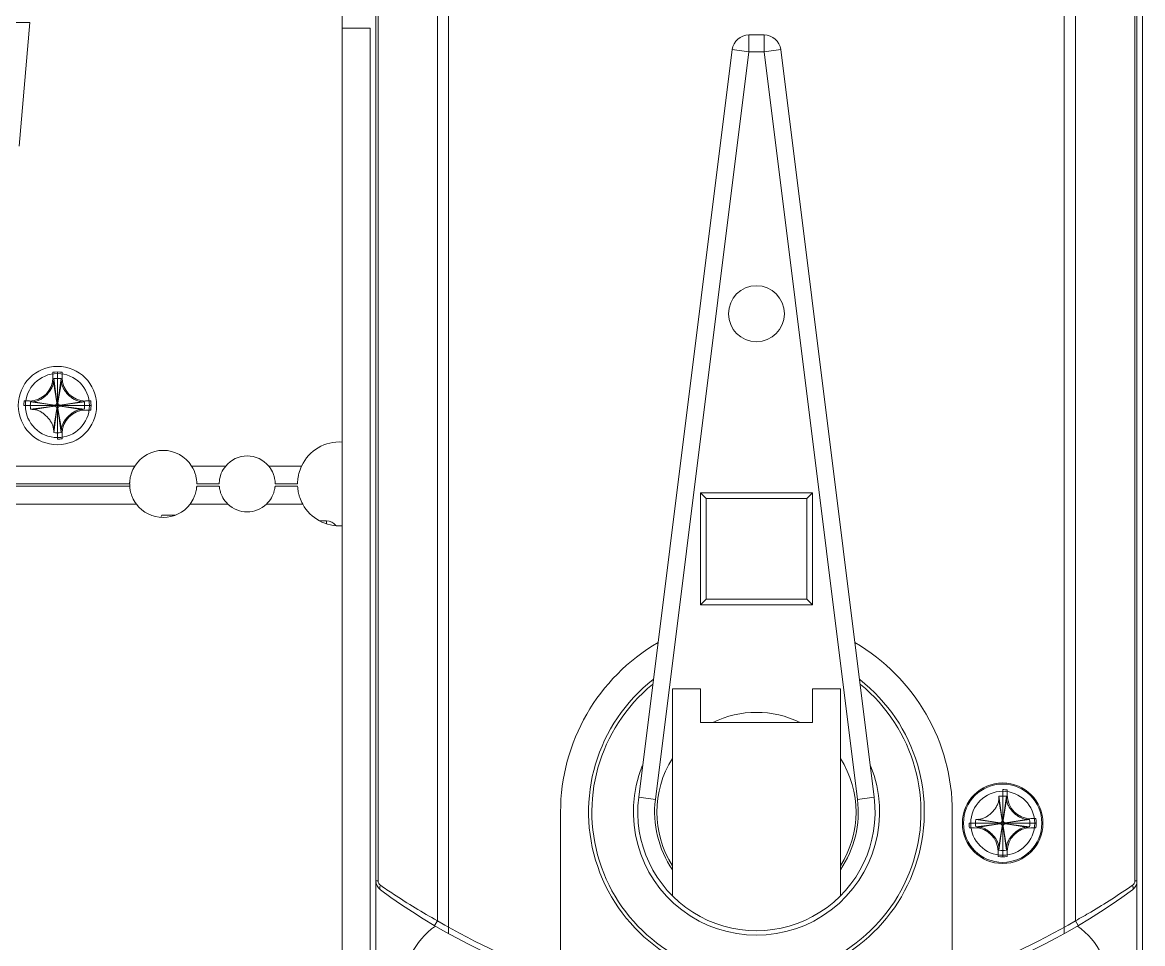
# Model space of a CAD drawing. Header units: millimetres. Extents: x 206 to 1899, y -454 to 296.
# Drawn here: x 1437.45 to 1443.7, y -412 to -406.86 of the extents above; entities that cross this region are included whole.
import ezdxf

# ---------------------------------------------------------------- set-up
doc = ezdxf.new("R2010")
doc.units = ezdxf.units.MM
doc.layers.add('细实线', color=7, linetype='Continuous', lineweight=15)

msp = doc.modelspace()

# ---------------------------------------------------------------- linework, layer by layer
at = {"layer": '细实线', "linetype": 'Continuous', "lineweight": 9}
for p, q in [((1439.8274, -411.9495), (1439.8274, -405.4292)), ((1443.2649, -411.9495), (1443.2649, -405.4292)), ((1439.2336, -405.4892), (1439.2336, -413.333)), ((1439.7649, -411.8776), (1439.7649, -405.487)), ((1443.3274, -411.8776), (1443.3274, -405.487)), ((1439.4211, -405.6048), (1439.4211, -413.2173)), ((1439.433, -405.6441), (1439.433, -411.654)), ((1443.6593, -411.654), (1443.6593, -405.6441)), ((1443.6711, -413.2173), (1443.6711, -405.6048)), ((1443.7024, -413.2368), (1443.7024, -405.5853)), ((1437.4892, -406.8642), (1430.7388, -406.8642)), ((1437.4288, -407.5546), (1437.4892, -406.8642)), ((1439.2336, -406.8955), (1439.3899, -406.8955)), ((1439.3899, -406.8955), (1439.3899, -413.2368)), ((1441.5039, -407.0267), (1441.5039, -406.933)), ((1441.5884, -406.933), (1441.5039, -406.933)), ((1441.5884, -407.0267), (1441.5884, -406.933)), ((1441.4108, -407.0151), (1440.8887, -411.1882)), ((1441.5039, -407.0267), (1441.4108, -407.0151)), ((1441.5884, -407.0267), (1441.6814, -407.0151)), ((1442.2035, -411.1882), (1441.6814, -407.0151)), ((1441.5039, -407.0267), (1440.9818, -411.1999)), ((1441.5884, -407.0267), (1441.5039, -407.0267)), ((1442.1105, -411.1999), (1441.5884, -407.0267)), ((1437.6175, -408.816), (1437.6175, -408.845)), ((1437.643, -409.1892), (1437.643, -408.8142)), ((1437.6685, -408.816), (1437.6685, -408.845)), ((1437.6213, -408.8685), (1437.6404, -408.986)), ((1437.6224, -408.8514), (1437.6404, -408.9831)), ((1437.643, -408.983), (1437.643, -408.85)), ((1437.6636, -408.8514), (1437.6455, -408.9831)), ((1437.6647, -408.8685), (1437.6455, -408.986)), ((1437.4555, -409.0017), (1437.8305, -409.0017)), ((1437.4862, -408.9762), (1437.4572, -408.9762)), ((1437.6242, -409.0017), (1437.4913, -409.0017)), ((1437.4927, -408.9811), (1437.6244, -408.9992)), ((1437.4927, -409.0224), (1437.6244, -409.0043)), ((1437.5098, -408.9801), (1437.6273, -408.9992)), ((1437.5098, -409.0234), (1437.6273, -409.0043)), ((1437.6213, -409.1349), (1437.6404, -409.0174)), ((1437.6224, -409.152), (1437.6404, -409.0203)), ((1437.6273, -408.9992), (1437.6244, -408.9992)), ((1437.6244, -408.9992), (1437.6273, -408.9992)), ((1437.6273, -409.0043), (1437.6244, -409.0043)), ((1437.6404, -408.9831), (1437.6404, -408.986)), ((1437.6404, -408.9831), (1437.6404, -408.986)), ((1437.6404, -409.0203), (1437.6404, -409.0174)), ((1437.643, -409.1534), (1437.643, -409.0205)), ((1437.6455, -408.9831), (1437.6455, -408.986)), ((1437.6455, -408.9831), (1437.6455, -408.986)), ((1437.6455, -409.0203), (1437.6455, -409.0174)), ((1437.6455, -409.0203), (1437.6455, -409.0174)), ((1437.6647, -409.1349), (1437.6455, -409.0174)), ((1437.6636, -409.152), (1437.6455, -409.0203)), ((1437.7762, -408.9801), (1437.6587, -408.9992)), ((1437.6587, -408.9992), (1437.6616, -408.9992)), ((1437.6587, -408.9992), (1437.6616, -408.9992)), ((1437.6616, -409.0043), (1437.6587, -409.0043)), ((1437.6587, -409.0043), (1437.6616, -409.0043)), ((1437.7762, -409.0234), (1437.6587, -409.0043)), ((1437.7933, -408.9811), (1437.6616, -408.9992)), ((1437.7933, -409.0224), (1437.6616, -409.0043)), ((1437.6617, -409.0017), (1437.7947, -409.0017)), ((1437.7997, -408.9762), (1437.8288, -408.9762)), ((1437.7997, -409.0272), (1437.8288, -409.0272)), ((1437.6685, -409.1875), (1437.6685, -409.1585)), ((1438.075, -409.3392), (1437.1607, -409.3392)), ((1438.5823, -409.3392), (1438.3922, -409.3392)), ((1439.006, -409.3392), (1438.8224, -409.3392)), ((1437.1783, -409.4392), (1438.0461, -409.4392)), ((1438.0465, -409.4517), (1437.1804, -409.4517)), ((1438.0465, -409.4517), (1438.0465, -409.4392)), ((1438.5466, -409.4517), (1438.4207, -409.4517)), ((1438.4211, -409.4392), (1438.5461, -409.4392)), ((1438.5461, -409.4389), (1438.5461, -409.4379)), ((1438.5461, -409.4389), (1438.5461, -409.4381)), ((1438.5461, -409.4392), (1438.5461, -409.4389)), ((1438.984, -409.4517), (1438.8581, -409.4517)), ((1438.8586, -409.4379), (1438.8586, -409.4389)), ((1438.8586, -409.4381), (1438.8586, -409.4389)), ((1438.8586, -409.4389), (1438.8586, -409.4392)), ((1438.8586, -409.4392), (1438.9836, -409.4392)), ((1441.2336, -410.1142), (1441.2336, -409.4892)), ((1441.2336, -409.4892), (1441.8586, -409.4892)), ((1441.2649, -409.5205), (1441.2336, -409.4892)), ((1441.2649, -410.083), (1441.2649, -409.5205)), ((1441.2649, -409.5205), (1441.8274, -409.5205)), ((1441.8274, -409.5205), (1441.8586, -409.4892)), ((1441.8274, -409.5205), (1441.8274, -410.083)), ((1441.8586, -409.4892), (1441.8586, -410.1142)), ((1437.1969, -409.5517), (1438.0836, -409.5517)), ((1438.3836, -409.5517), (1438.5939, -409.5517)), ((1438.8108, -409.5517), (1439.0124, -409.5517)), ((1438.2202, -409.6255), (1438.2267, -409.6142)), ((1438.2266, -409.6142), (1438.3008, -409.6142)), ((1439.1082, -409.6455), (1439.1461, -409.6455)), ((1439.1461, -409.6616), (1439.1461, -409.6455)), ((1441.2649, -410.083), (1441.2336, -410.1142)), ((1441.8274, -410.083), (1441.2649, -410.083)), ((1441.8274, -410.083), (1441.8586, -410.1142)), ((1441.8586, -410.1142), (1441.2336, -410.1142)), ((1441.2336, -410.583), (1441.0774, -410.583)), ((1441.0774, -411.7386), (1441.0774, -410.583)), ((1441.2336, -410.7705), (1441.2336, -410.583)), ((1442.0149, -410.583), (1441.8586, -410.583)), ((1441.8586, -410.583), (1441.8586, -410.7705)), ((1442.0149, -411.7386), (1442.0149, -410.583)), ((1441.2336, -410.7705), (1441.8586, -410.7705)), ((1442.9211, -411.5205), (1442.9211, -411.1455)), ((1442.9466, -411.1762), (1442.9466, -411.1472)), ((1440.9818, -411.1999), (1440.8887, -411.1882)), ((1442.1105, -411.1999), (1442.2035, -411.1882)), ((1442.8995, -411.1998), (1442.9186, -411.3173)), ((1442.9005, -411.1827), (1442.9186, -411.3144)), ((1442.9211, -411.3142), (1442.9211, -411.1812)), ((1442.9418, -411.1827), (1442.9237, -411.3144)), ((1442.9428, -411.1998), (1442.9237, -411.3173)), ((1440.4524, -412.222), (1440.4524, -411.2705)), ((1442.6399, -412.222), (1442.6399, -411.2705)), ((1442.7336, -411.333), (1443.1086, -411.333)), ((1442.7694, -411.333), (1442.9024, -411.333)), ((1442.7708, -411.3123), (1442.9025, -411.3304)), ((1442.7708, -411.3536), (1442.9025, -411.3355)), ((1442.7879, -411.3113), (1442.9054, -411.3304)), ((1442.7879, -411.3546), (1442.9054, -411.3355)), ((1442.9025, -411.3304), (1442.9054, -411.3304)), ((1442.9025, -411.3355), (1442.9054, -411.3355)), ((1442.9025, -411.3355), (1442.9054, -411.3355)), ((1442.9186, -411.3173), (1442.9186, -411.3144)), ((1442.9237, -411.3144), (1442.9237, -411.3173)), ((1442.9237, -411.3173), (1442.9237, -411.3144)), ((1443.0543, -411.3113), (1442.9368, -411.3304)), ((1442.9397, -411.3304), (1442.9368, -411.3304)), ((1442.9397, -411.3304), (1442.9368, -411.3304)), ((1442.9397, -411.3355), (1442.9368, -411.3355)), ((1442.9397, -411.3355), (1442.9368, -411.3355)), ((1443.0543, -411.3546), (1442.9368, -411.3355)), ((1443.0714, -411.3123), (1442.9397, -411.3304)), ((1443.0714, -411.3536), (1442.9397, -411.3355)), ((1442.9399, -411.333), (1443.0728, -411.333)), ((1443.1069, -411.3075), (1443.0779, -411.3075)), ((1442.7354, -411.3585), (1442.7644, -411.3585)), ((1442.8995, -411.4662), (1442.9186, -411.3486)), ((1442.9005, -411.4833), (1442.9186, -411.3515)), ((1442.9186, -411.3486), (1442.9186, -411.3515)), ((1442.9186, -411.3515), (1442.9186, -411.3486)), ((1442.9211, -411.3517), (1442.9211, -411.4847)), ((1442.9237, -411.3486), (1442.9237, -411.3515)), ((1442.9237, -411.3486), (1442.9237, -411.3515)), ((1442.9428, -411.4662), (1442.9237, -411.3486)), ((1442.9418, -411.4833), (1442.9237, -411.3515)), ((1443.1069, -411.3585), (1443.0779, -411.3585)), ((1442.8956, -411.4897), (1442.8956, -411.5187)), ((1442.9466, -411.4897), (1442.9466, -411.5187)), ((1439.433, -411.654), (1439.4211, -411.654)), ((1443.6593, -411.654), (1443.6711, -411.654)), ((1439.7649, -411.8776), (1439.749, -411.9045)), ((1443.3274, -411.8776), (1443.3433, -411.9045))]:
    msp.add_line(p, q, dxfattribs=at)
for centre, radius in [((1441.5461, -408.4892), 0.1562), ((1437.643, -409.0017), 0.2188), ((1437.643, -409.0017), 0.1786), ((1442.9211, -411.333), 0.225), ((1442.9211, -411.333), 0.2188), ((1442.9211, -411.333), 0.1786)]:
    msp.add_circle(centre, radius, dxfattribs=at)
for centre, radius, start, end in [((1441.5039, -407.0267), 0.0938, 90, 172.86878), ((1441.5884, -407.0267), 0.0938, 7.13122, 90), ((1437.643, -409.0017), 0.1875, 82.18355, 97.81645), ((1437.4862, -408.845), 0.1313, 270, 0), ((1439.7835, -408.9909), 2.1656, 176.30778, 176.76114), ((1437.643, -409.0017), 0.1517, 82.18355, 97.81645), ((1435.5025, -408.9909), 2.1656, 3.23886, 3.69222), ((1437.7997, -408.845), 0.1313, 180, 270), ((1437.643, -409.0017), 0.1875, 172.18355, 180), ((1437.643, -409.0017), 0.1517, 172.18355, 187.81645), ((1437.6315, -411.1311), 2.1545, 93.23764, 93.69334), ((1437.6322, -406.8613), 2.1656, 266.30773, 266.76109), ((1437.643, -409.0017), 0.0188, 172.18809, 187.81191), ((1437.643, -409.0017), 0.0187, 172.18355, 180), ((1437.6273, -408.986), 0.0131, 270, 0), ((1437.6273, -408.986), 0.0131, 270, 0.00001), ((1437.6273, -409.0174), 0.0131, 359.99999, 90), ((1437.643, -409.0017), 0.0188, 90.00454, 97.81191), ((1437.643, -409.0017), 0.0187, 82.18355, 97.81645), ((1437.643, -409.0017), 0.0188, 262.18809, 269.99546), ((1437.643, -409.0017), 0.0188, 82.18809, 89.99546), ((1437.643, -409.0017), 0.0188, 270.00454, 277.81191), ((1437.643, -409.0017), 0.0187, 270, 277.81645), ((1437.6587, -408.986), 0.0131, 180, 270), ((1437.6587, -408.986), 0.0131, 179.99999, 270), ((1437.6587, -409.0174), 0.0131, 90, 180), ((1437.6587, -409.0174), 0.0131, 90, 180.00001), ((1437.643, -409.0017), 0.0188, 352.18809, 7.81191), ((1437.643, -409.0017), 0.0187, 352.18355, 7.81645), ((1437.6538, -411.1422), 2.1656, 86.30783, 86.76119), ((1437.6545, -406.8724), 2.1544, 273.23773, 273.69345), ((1437.643, -409.0017), 0.1517, 352.18355, 7.81645), ((1437.643, -409.0017), 0.1875, 352.18355, 7.81645), ((1437.7997, -409.1585), 0.1313, 90, 180), ((1439.7835, -409.0126), 2.1656, 183.23886, 183.69222), ((1435.5025, -409.0126), 2.1656, 356.30778, 356.76114), ((1437.643, -409.0017), 0.1517, 262.18355, 277.81645), ((1437.643, -409.0017), 0.1875, 270, 277.81645), ((1439.218, -409.4392), 0.2344, 86.17152, 154.7438), ((1438.2336, -409.4392), 0.1875, 32.23095, 147.76905), ((1438.7024, -409.4392), 0.1562, 39.79182, 140.20818), ((1438.2332, -409.439), 0.187, 165.19476, 165.77526), ((1438.2336, -409.4392), 0.1875, 14.83226, 32.23079), ((1438.234, -409.439), 0.187, 14.22475, 14.80524), ((1438.2336, -409.4392), 0.1875, 216.8699, 323.1301), ((1438.7024, -409.4392), 0.1562, 226.05448, 313.94552), ((1439.218, -409.4392), 0.2344, 208.6854, 273.83687), ((1439.1461, -409.708), 0.0625, 35.49105, 90), ((1441.5461, -411.2705), 1.0938, 120.15788, 180), ((1441.5461, -411.2705), 1.0938, 0, 59.84212), ((1441.5461, -411.2705), 0.9375, 127.95352, 52.04648), ((1441.5461, -411.2705), 0.9187, 129.18202, 50.81798), ((1441.5461, -411.2705), 0.5563, 64.01077, 115.98923), ((1441.5461, -411.2705), 0.6875, 158.00118, 21.99882), ((1441.5461, -411.2705), 0.5563, 147.42598, 212.57402), ((1441.5461, -411.2705), 0.5563, 327.42598, 32.57402), ((1442.9211, -411.333), 0.1875, 82.18355, 90), ((1441.5461, -411.2705), 0.6625, 172.86878, 7.13122), ((1441.5461, -411.2705), 0.5687, 172.86878, 214.49498), ((1441.5461, -411.2705), 0.5687, 325.50502, 7.13122), ((1445.0616, -411.3221), 2.1656, 176.30778, 176.76114), ((1442.9211, -411.333), 0.1517, 82.18355, 97.81645), ((1440.7918, -411.3214), 2.1544, 3.23769, 3.69339), ((1443.0779, -411.1762), 0.1313, 180, 270), ((1442.9211, -411.333), 0.1875, 180, 187.81645), ((1442.9211, -411.333), 0.1517, 172.18355, 187.81645), ((1442.9103, -413.4734), 2.1656, 93.23886, 93.69222), ((1442.9211, -411.333), 0.0188, 172.18809, 179.99546), ((1442.9211, -411.333), 0.0188, 180.00454, 187.81191), ((1442.9211, -411.333), 0.0187, 180, 187.81645), ((1442.9054, -411.3173), 0.0131, 269.99999, 0), ((1442.9054, -411.3486), 0.0131, 0, 90), ((1442.9054, -411.3486), 0.0131, 360, 90.00001), ((1442.9211, -411.333), 0.0188, 90.00454, 97.81191), ((1442.9211, -411.333), 0.0188, 82.18809, 89.99546), ((1442.9211, -411.333), 0.0187, 82.18355, 90), ((1442.9368, -411.3173), 0.0131, 180, 270), ((1442.9368, -411.3173), 0.0131, 180, 270.00001), ((1442.9368, -411.3486), 0.0131, 90, 180), ((1442.9368, -411.3486), 0.0131, 89.99999, 180), ((1442.9211, -411.333), 0.0188, 0.00454, 7.81191), ((1442.9211, -411.333), 0.0187, 352.18355, 7.81645), ((1442.9211, -411.333), 0.0188, 352.18809, 359.99546), ((1442.932, -413.4734), 2.1656, 86.30778, 86.76114), ((1442.9211, -411.333), 0.1517, 352.18355, 7.81645), ((1442.9211, -411.333), 0.1875, 352.18355, 7.81645), ((1442.7644, -411.4897), 0.1313, 0, 90), ((1442.9103, -409.1925), 2.1656, 266.30778, 266.76114), ((1442.9211, -411.3329), 0.0188, 262.18809, 269.99546), ((1442.9211, -411.333), 0.0187, 262.18355, 277.81645), ((1442.9211, -411.3329), 0.0188, 270.00454, 277.81191), ((1443.0779, -411.4897), 0.1313, 90, 180), ((1442.932, -409.1925), 2.1656, 273.23886, 273.69222), ((1442.9211, -411.333), 0.1875, 262.18355, 277.81645), ((1445.0504, -411.3445), 2.1544, 183.23769, 183.69339), ((1442.9211, -411.333), 0.1517, 262.18355, 277.81645), ((1440.7807, -411.3438), 2.1656, 356.30778, 356.76114), ((1439.4836, -411.654), 0.0625, 180, 233.55862), ((1441.5461, -408.8607), 3.5347, 233.55862, 306.44138), ((1443.6086, -411.654), 0.0625, 306.44138, 0), ((1441.5461, -408.8607), 3.5035, 239.44108, 251.80872), ((1441.5461, -408.8607), 3.5035, 288.19128, 300.55892), ((1439.9836, -412.2391), 0.404, 124.6239, 245.17955), ((1443.1086, -412.2391), 0.404, 294.82045, 55.37621)]:
    msp.add_arc(centre, radius, start, end, dxfattribs=at)
for points, knots in [([(1437.5098, -408.9801), (1437.5167, -408.9797), (1437.527, -408.9774), (1437.5399, -408.9723), (1437.5525, -408.9659), (1437.5672, -408.956), (1437.5831, -408.9419), (1437.5972, -408.9259), (1437.6071, -408.9112), (1437.6135, -408.8986), (1437.6187, -408.8857), (1437.6209, -408.8754), (1437.6213, -408.8685)], [0, 0, 0, 0, 0.122867, 0.185103, 0.247698, 0.373566, 0.499998, 0.62643, 0.752299, 0.814896, 0.87713, 1, 1, 1, 1]), ([(1437.6647, -408.8685), (1437.6651, -408.8754), (1437.6681, -408.8892), (1437.6769, -408.9083), (1437.6887, -408.9259), (1437.7029, -408.9419), (1437.7188, -408.956), (1437.7364, -408.9678), (1437.7556, -408.9766), (1437.7693, -408.9797), (1437.7762, -408.9801)], [0, 0, 0, 0, 0.122892, 0.24762, 0.373529, 0.500002, 0.626475, 0.752383, 0.87711, 1, 1, 1, 1]), ([(1437.6213, -409.1349), (1437.6209, -409.128), (1437.6179, -409.1143), (1437.6091, -409.0952), (1437.5972, -409.0775), (1437.5831, -409.0616), (1437.5672, -409.0475), (1437.5496, -409.0356), (1437.5304, -409.0268), (1437.5167, -409.0238), (1437.5098, -409.0234)], [0, 0, 0, 0, 0.122892, 0.24762, 0.373529, 0.500001, 0.626475, 0.752383, 0.87711, 1, 1, 1, 1]), ([(1437.7762, -409.0234), (1437.7693, -409.0238), (1437.759, -409.026), (1437.7461, -409.0312), (1437.7335, -409.0376), (1437.7188, -409.0475), (1437.7029, -409.0616), (1437.6887, -409.0775), (1437.6789, -409.0923), (1437.6725, -409.1048), (1437.6673, -409.1177), (1437.6651, -409.128), (1437.6647, -409.1349)], [0, 0, 0, 0, 0.122867, 0.185103, 0.247698, 0.373566, 0.499998, 0.62643, 0.752299, 0.814896, 0.87713, 1, 1, 1, 1]), ([(1438.0461, -409.4392), (1438.0461, -409.4403), (1438.0461, -409.4345), (1438.0463, -409.432), (1438.0465, -409.4259), (1438.0471, -409.4195), (1438.0481, -409.4115), (1438.0497, -409.4026), (1438.0511, -409.3963), (1438.0519, -409.3931)], [0, 0, 0, 0, 0.069703, 0.155448, 0.271368, 0.416154, 0.588442, 0.784561, 1, 1, 1, 1]), ([(1438.0524, -409.3912), (1438.0534, -409.3871), (1438.0589, -409.369), (1438.0672, -409.3517), (1438.075, -409.3392)], [0, 0, 0, 0, 0.222941, 1, 1, 1, 1]), ([(1438.4154, -409.3931), (1438.4162, -409.3963), (1438.4176, -409.4026), (1438.4191, -409.4115), (1438.4201, -409.4195), (1438.4207, -409.4259), (1438.421, -409.432), (1438.4211, -409.4345), (1438.4211, -409.4403), (1438.4211, -409.4392)], [0, 0, 0, 0, 0.215439, 0.411558, 0.583846, 0.728631, 0.844552, 0.930297, 1, 1, 1, 1]), ([(1438.5461, -409.4381), (1438.5461, -409.4362), (1438.5465, -409.4206), (1438.5493, -409.4049), (1438.5535, -409.3919)], [0, 0, 0, 0, 0.123203, 1, 1, 1, 1]), ([(1438.5535, -409.3919), (1438.5548, -409.3877), (1438.5617, -409.3688), (1438.5723, -409.3513), (1438.5823, -409.3392)], [0, 0, 0, 0, 0.220431, 1, 1, 1, 1]), ([(1438.8224, -409.3392), (1438.826, -409.3435), (1438.8381, -409.3597), (1438.8469, -409.3781), (1438.8513, -409.3919)], [0, 0, 0, 0, 0.279952, 1, 1, 1, 1]), ([(1438.8513, -409.3919), (1438.853, -409.3973), (1438.8569, -409.4125), (1438.8585, -409.4282), (1438.8586, -409.4381)], [0, 0, 0, 0, 0.363249, 1, 1, 1, 1]), ([(1438.9836, -409.4392), (1438.9836, -409.4403), (1438.9836, -409.4346), (1438.9837, -409.4322), (1438.9839, -409.4263), (1438.9844, -409.42), (1438.9851, -409.4121), (1438.9863, -409.4033), (1438.9874, -409.397), (1438.9881, -409.3938)], [0, 0, 0, 0, 0.068744, 0.15355, 0.268727, 0.413138, 0.585569, 0.782701, 1, 1, 1, 1]), ([(1438.9881, -409.3938), (1438.9889, -409.3896), (1438.9931, -409.3709), (1438.9997, -409.3527), (1439.006, -409.3392)], [0, 0, 0, 0, 0.224109, 1, 1, 1, 1]), ([(1438.0836, -409.5517), (1438.0751, -409.5403), (1438.0647, -409.5226), (1438.0555, -409.4987), (1438.0512, -409.4835), (1438.0487, -409.4708), (1438.0475, -409.462), (1438.0469, -409.4567), (1438.0467, -409.454), (1438.0465, -409.4524), (1438.0465, -409.4517)], [0, 0, 0, 0, 0.396298, 0.563064, 0.710475, 0.832535, 0.923339, 0.956434, 0.980596, 1, 1, 1, 1]), ([(1438.4207, -409.4517), (1438.4207, -409.4524), (1438.4205, -409.454), (1438.4203, -409.4567), (1438.4198, -409.462), (1438.4186, -409.4708), (1438.416, -409.4835), (1438.4117, -409.4987), (1438.4025, -409.5226), (1438.3922, -409.5403), (1438.3836, -409.5517)], [0, 0, 0, 0, 0.019404, 0.043566, 0.076661, 0.167465, 0.289525, 0.436936, 0.603702, 1, 1, 1, 1]), ([(1438.5939, -409.5517), (1438.5832, -409.5414), (1438.57, -409.5244), (1438.5583, -409.5005), (1438.5527, -409.4851), (1438.5494, -409.4719), (1438.5478, -409.4627), (1438.5471, -409.4571), (1438.5468, -409.4543), (1438.5467, -409.4527), (1438.5466, -409.4519), (1438.5466, -409.4517)], [0, 0, 0, 0, 0.395088, 0.560793, 0.707308, 0.829876, 0.921953, 0.955543, 0.9801, 0.995, 1, 1, 1, 1]), ([(1438.8581, -409.4517), (1438.8581, -409.4519), (1438.858, -409.4527), (1438.8579, -409.4543), (1438.8576, -409.4571), (1438.8569, -409.4627), (1438.8553, -409.4719), (1438.852, -409.4852), (1438.8464, -409.5006), (1438.8346, -409.5245), (1438.8215, -409.5414), (1438.8108, -409.5517)], [0, 0, 0, 0, 0.005014, 0.019955, 0.044578, 0.078266, 0.170641, 0.293603, 0.440418, 0.606124, 1, 1, 1, 1]), ([(1439.0124, -409.5517), (1439.0061, -409.5402), (1438.9982, -409.5224), (1438.9911, -409.4989), (1438.9877, -409.4835), (1438.9857, -409.4706), (1438.9846, -409.461), (1438.9842, -409.4551), (1438.984, -409.4524), (1438.984, -409.4517)], [0, 0, 0, 0, 0.377645, 0.55086, 0.703715, 0.829491, 0.922992, 0.980561, 1, 1, 1, 1]), ([(1442.7879, -411.3113), (1442.7948, -411.3109), (1442.8086, -411.3079), (1442.8277, -411.2991), (1442.8453, -411.2872), (1442.8613, -411.2731), (1442.8754, -411.2571), (1442.8872, -411.2395), (1442.896, -411.2204), (1442.8991, -411.2066), (1442.8995, -411.1998)], [0, 0, 0, 0, 0.122892, 0.24762, 0.373529, 0.500002, 0.626475, 0.752383, 0.87711, 1, 1, 1, 1]), ([(1442.9428, -411.1998), (1442.9432, -411.2066), (1442.9454, -411.2169), (1442.9506, -411.2299), (1442.957, -411.2424), (1442.9669, -411.2571), (1442.981, -411.2731), (1442.9969, -411.2872), (1443.0117, -411.2971), (1443.0242, -411.3035), (1443.0371, -411.3086), (1443.0474, -411.3109), (1443.0543, -411.3113)], [0, 0, 0, 0, 0.122867, 0.185103, 0.247698, 0.373566, 0.499998, 0.62643, 0.752299, 0.814896, 0.87713, 1, 1, 1, 1]), ([(1442.8995, -411.4662), (1442.8991, -411.4593), (1442.8968, -411.449), (1442.8917, -411.4361), (1442.8853, -411.4235), (1442.8754, -411.4088), (1442.8613, -411.3928), (1442.8453, -411.3787), (1442.8306, -411.3688), (1442.818, -411.3624), (1442.8051, -411.3573), (1442.7948, -411.355), (1442.7879, -411.3546)], [0, 0, 0, 0, 0.122867, 0.185103, 0.247698, 0.373566, 0.499998, 0.62643, 0.752299, 0.814896, 0.87713, 1, 1, 1, 1]), ([(1443.0543, -411.3546), (1443.0474, -411.355), (1443.0337, -411.358), (1443.0146, -411.3669), (1442.9969, -411.3787), (1442.981, -411.3928), (1442.9669, -411.4088), (1442.955, -411.4264), (1442.9462, -411.4455), (1442.9432, -411.4593), (1442.9428, -411.4662)], [0, 0, 0, 0, 0.122892, 0.24762, 0.373529, 0.500002, 0.626475, 0.752383, 0.87711, 1, 1, 1, 1]), ([(1439.433, -411.654), (1439.433, -411.6591), (1439.4357, -411.6691), (1439.4426, -411.6765), (1439.4465, -411.6792)], [0, 0, 0, 0, 0.522178, 1, 1, 1, 1]), ([(1439.4465, -411.6792), (1439.4452, -411.6817), (1439.4433, -411.6867), (1439.4422, -411.694), (1439.4429, -411.7001), (1439.4452, -411.7033), (1439.4465, -411.7043)], [0, 0, 0, 0, 0.317936, 0.592048, 0.81494, 1, 1, 1, 1]), ([(1439.4465, -411.6792), (1439.4704, -411.6958), (1439.574, -411.766), (1439.6811, -411.831), (1439.7649, -411.8776)], [0, 0, 0, 0, 0.233409, 1, 1, 1, 1]), ([(1443.3274, -411.8776), (1443.356, -411.8617), (1443.4646, -411.7995), (1443.57, -411.7319), (1443.6458, -411.6792)], [0, 0, 0, 0, 0.261997, 1, 1, 1, 1]), ([(1443.6458, -411.6792), (1443.647, -411.6817), (1443.6489, -411.6867), (1443.6501, -411.694), (1443.6493, -411.7001), (1443.6471, -411.7033), (1443.6457, -411.7043)], [0, 0, 0, 0, 0.317937, 0.592048, 0.814941, 1, 1, 1, 1]), ([(1443.6458, -411.6792), (1443.6496, -411.6765), (1443.6566, -411.6691), (1443.6593, -411.6591), (1443.6593, -411.654)], [0, 0, 0, 0, 0.477526, 1, 1, 1, 1])]:
    msp.add_open_spline(points, degree=3, knots=knots, dxfattribs=at)

doc.saveas('drawing.dxf')
